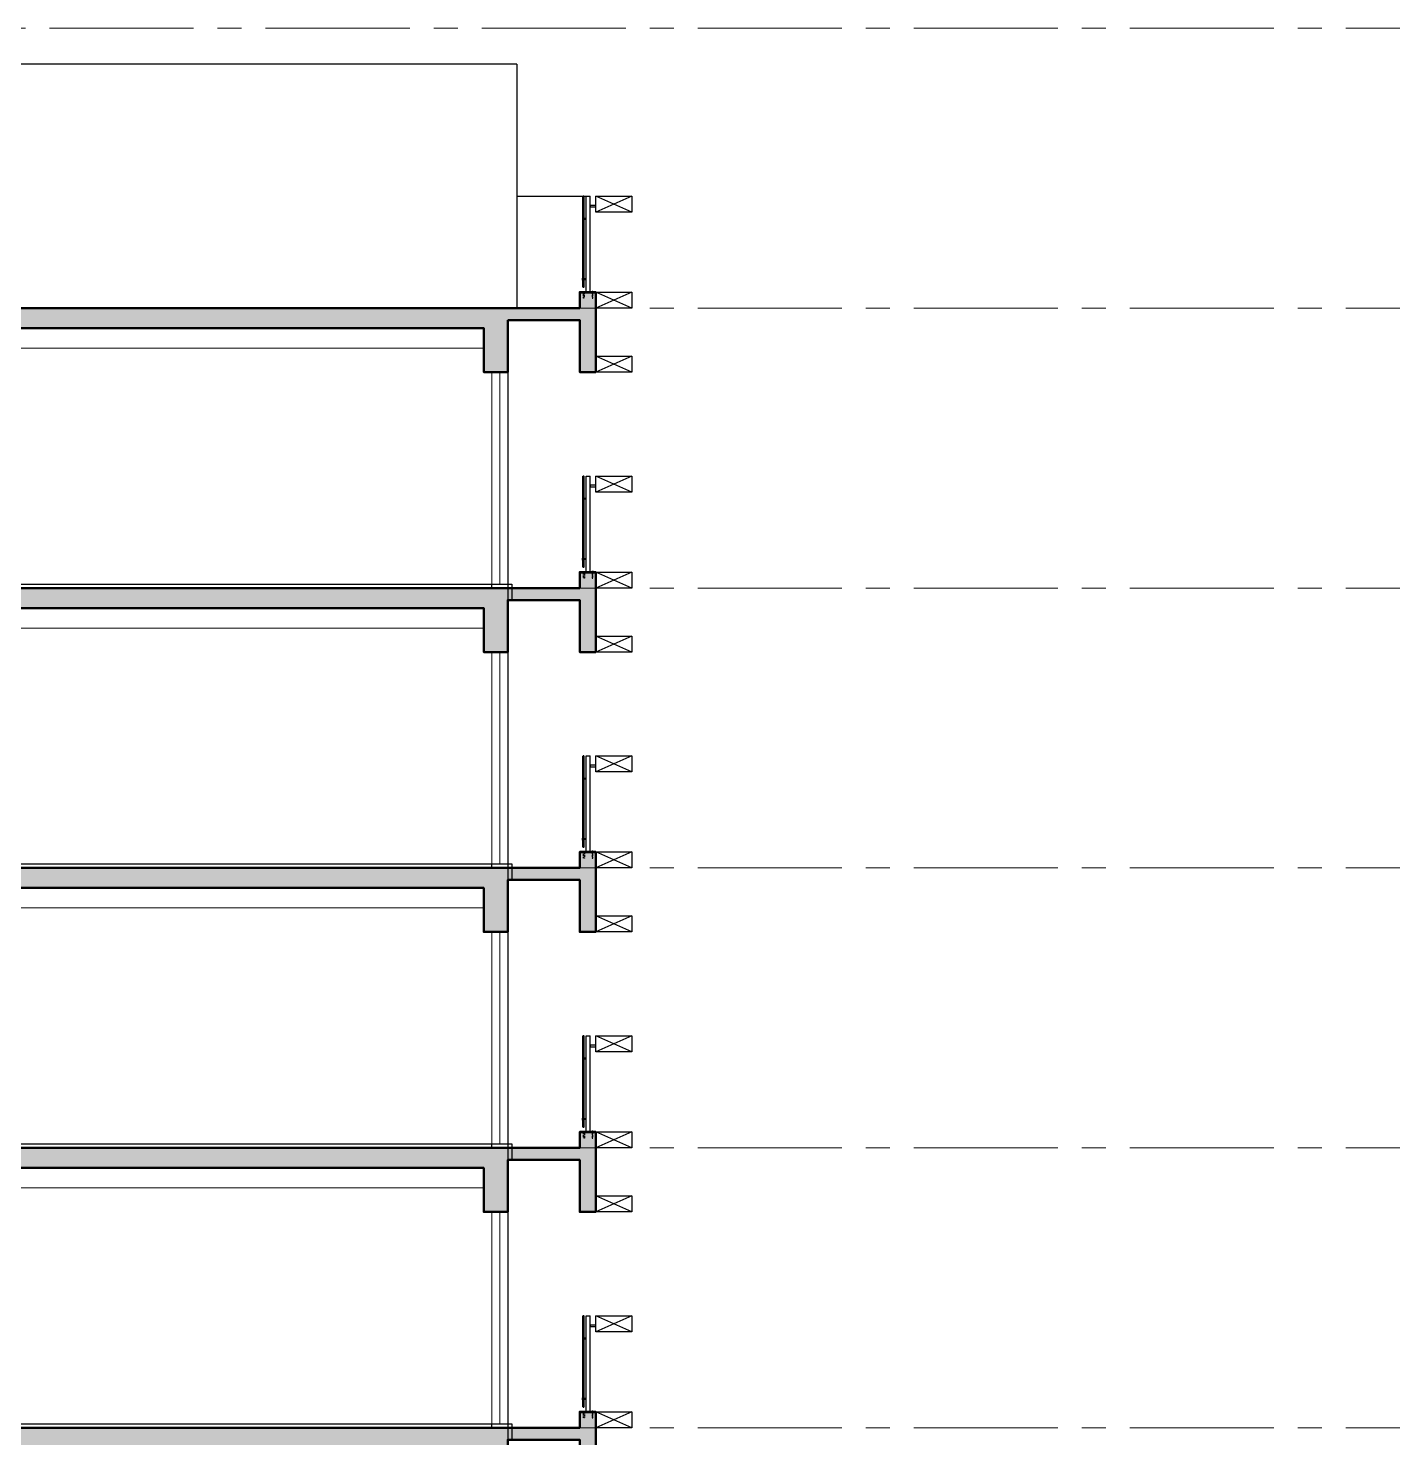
# Model space of a CAD drawing. Header units: millimetres. Extents: x 573003 to 1294762, y -9906 to 413061.
# Drawn here: x 673623 to 690765, y 137851 to 155476 of the extents above; entities that cross this region are included whole.
import ezdxf

# ---------------------------------------------------------------- set-up
doc = ezdxf.new("R2010")
doc.units = ezdxf.units.MM
doc.header["$MEASUREMENT"] = 0
doc.linetypes.add('HIDDEN', pattern=[0.375, 0.25, -0.125])
doc.linetypes.add('IMPORT-CE', pattern=[135, 90, -15, 15, -15])
for name, color, linetype in [('A-ANNO-DIMS', 50, 'Continuous'), ('A-ELEV-13FINE', 8, 'Continuous'), ('A-ELEV-15FINE', 1, 'Continuous'), ('A-ELEV-18LIGHT', 135, 'Continuous'), ('A-ELEV-40HEAVY', 90, 'Continuous'), ('A-ELEV-PATT 3', 251, 'Continuous'), ('A-GRID-01$0$A-ANNO-DIMS', 50, 'Continuous'), ('A-STRUCT-OTLN', 3, 'Continuous'), ('A-WALL-PATT', 251, 'Continuous'), ('HBA-DW-WIN', 1, 'Continuous')]:
    doc.layers.add(name, color=color, linetype=linetype)
for name, color, linetype, lineweight in [('KT-Net cat', 1, 'Continuous', 40), ('KT-Net cot', 2, 'Continuous', 50), ('KT-Net manh', 251, 'Continuous', 13), ('KT-Net thay', 7, 'Continuous', 25), ('KT-Net truc', 18, 'Continuous', 15)]:
    doc.layers.add(name, color=color, linetype=linetype, lineweight=lineweight)

# ---------------------------------------------------------------- blocks, each defined once
blk = doc.blocks.new('1')
at = {"layer": 'A-GRID-01$0$A-ANNO-DIMS'}
for p, q in [((-85207, -52456), (-84757, -52256)), ((-85207, -52256), (-84757, -52456))]:
    blk.add_line(p, q, dxfattribs=at)
at = {"layer": 'A-GRID-01$0$A-ANNO-DIMS', "elevation": 0}
blk.add_lwpolyline([(-84757, -52256), (-85207, -52256), (-85207, -52456), (-84757, -52456)], close=True, dxfattribs=at)
blk = doc.blocks.new('Apart Typ Floor')
at = {"layer": 'A-WALL-PATT'}
h = blk.add_hatch(color=256, dxfattribs=at)
h.dxf.hatch_style = 1
h.paths.add_polyline_path([(-900, 200), (-1100, 200), (-1100, -800), (-900, -800), (-900, -150), (0, -150), (0, -800), (300, -800), (300, -250), (20700, -250), (20700, -800), (21000, -800), (21000, -150), (21900, -150), (21900, -800), (22100, -800), (22100, 200), (21900, 200), (21900, 0), (-900, 0)])
at = {"layer": 'A-ANNO-DIMS'}
for points in [[(-1032, 200), (-1032, 1400)], [(-982, 200), (-982, 1400)], [(21982, 200), (21982, 1400)], [(22032, 200), (22032, 1400)]]:
    blk.add_lwpolyline(points, dxfattribs=at)
for points in [[(-914, 200), (-1100, 200), (-1100, 188), (-914, 188)], [(21914, 200), (22100, 200), (22100, 188), (21914, 188)]]:
    blk.add_lwpolyline(points, close=True, dxfattribs=at)
at = {"layer": 'A-ELEV-13FINE'}
for points in [[(0, 50), (9400, 50)], [(100, 0), (100, 0)], [(9600, 50), (11400, 50)], [(11600, 50), (21050, 50), (21050, -150)]]:
    blk.add_lwpolyline(points, dxfattribs=at)
at = {"layer": 'A-ELEV-15FINE', "linetype": 'Continuous'}
for points in [[(-982, 1120), (-957, 1120)], [(-982, 1110), (-957, 1110)], [(21982, 1120), (21957, 1120)], [(21982, 1110), (21957, 1110)], [(-982, 365), (-957, 365)], [(-982, 355), (-957, 355)], [(21982, 365), (21957, 365)], [(21982, 355), (21957, 355)]]:
    blk.add_lwpolyline(points, dxfattribs=at)
at = {"layer": 'A-ELEV-15FINE', "linetype": 'Continuous', "elevation": 0}
for points in [[(-934, 1103), (-937, 1103), (-937, 1128), (-934, 1128)], [(21934, 1103), (21937, 1103), (21937, 1128), (21934, 1128)], [(-934, 373), (-937, 373), (-937, 348), (-934, 348)], [(21934, 373), (21937, 373), (21937, 348), (21934, 348)]]:
    blk.add_lwpolyline(points, close=True, dxfattribs=at)
at = {"layer": 'A-ELEV-15FINE'}
for points in [[(-1072, 205), (-1050, 205), (-1050, 200), (-1072, 200)], [(-942, 205), (-964, 205), (-964, 200), (-942, 200)], [(21942, 205), (21964, 205), (21964, 200), (21942, 200)], [(22072, 205), (22050, 205), (22050, 200), (22072, 200)]]:
    blk.add_lwpolyline(points, close=True, dxfattribs=at)
at = {"layer": 'A-ELEV-15FINE', "elevation": 0}
for points in [[(-1065, 205), (-1065, 208), (-1057, 208), (-1057, 205)], [(-949, 205), (-949, 208), (-958, 208), (-958, 205)], [(21949, 205), (21949, 208), (21958, 208), (21958, 205)], [(22065, 205), (22065, 208), (22057, 208), (22057, 205)]]:
    blk.add_lwpolyline(points, dxfattribs=at)
at = {"layer": 'A-ELEV-15FINE', "linetype": 'HIDDEN', "elevation": 0}
for points in [[(-1057, 200), (-1057, 123), (-1065, 123), (-1065, 200)], [(-958, 200), (-958, 123), (-949, 123), (-949, 200)], [(21958, 200), (21958, 123), (21949, 123), (21949, 200)], [(22057, 200), (22057, 123), (22065, 123), (22065, 200)]]:
    blk.add_lwpolyline(points, dxfattribs=at)
at = {"layer": 'A-ELEV-18LIGHT', "elevation": 0}
for points in [[(-937, 265), (-942, 260), (-952, 260), (-957, 265), (-957, 1395), (-952, 1400), (-942, 1400), (-937, 1395), (-937, 265)], [(21937, 265), (21942, 260), (21952, 260), (21957, 265), (21957, 1395), (21952, 1400), (21942, 1400), (21937, 1395), (21937, 265)]]:
    blk.add_lwpolyline(points, dxfattribs=at)
at = {"layer": 'A-ELEV-40HEAVY'}
for p, q in [((-1100, 200), (-1100, 0)), ((-900, 200), (-1100, 200)), ((-900, 0), (-900, 200)), ((21900, 0), (21900, 200)), ((21900, 200), (22100, 200)), ((22100, 200), (22100, 0)), ((-900, -150), (0, -150)), ((21900, -150), (21000, -150))]:
    blk.add_line(p, q, dxfattribs=at)
for points in [[(-1100, 0), (-1100, 0), (-1100, 0), (-1100, -800), (-900, -800), (-900, -150)], [(0, 0), (0, 0)], [(21000, 0), (21000, 0)], [(22100, 0), (22100, 0), (22100, 0), (22100, -800), (21900, -800), (21900, -150)], [(0, -150), (0, -800), (300, -800), (300, -250)], [(21000, -150), (21000, -800), (20700, -800), (20700, -250)]]:
    blk.add_lwpolyline(points, dxfattribs=at)
at = {"layer": 'A-ELEV-PATT 3', "linetype": 'Continuous'}
for p, q in [((-954, 261), (-954, 1399)), ((-947, 260), (-947, 1400)), ((-941, 261), (-941, 1399)), ((21941, 261), (21941, 1399)), ((21947, 260), (21947, 1400)), ((21954, 261), (21954, 1399))]:
    blk.add_line(p, q, dxfattribs=at)
at = {"layer": 'A-GRID-01$0$A-ANNO-DIMS'}
for p, q in [((-982, 1400), (-1032, 1400)), ((21982, 1400), (22032, 1400))]:
    blk.add_line(p, q, dxfattribs=at)
for points in [[(-1100, 1265), (-1100, 1285), (-1032, 1285), (-1032, 1265)], [(22100, 1265), (22100, 1285), (22032, 1285), (22032, 1265)]]:
    blk.add_lwpolyline(points, close=True, dxfattribs=at)
at = {"layer": 'A-STRUCT-OTLN'}
for p, q in [((-900, 0), (0, 0)), ((21900, 0), (21000, 0))]:
    blk.add_line(p, q, dxfattribs=at)
for points in [[(-1100, -150), (-1100, -150), (-1100, 0)], [(0, 0), (21000, 0), (21000, -150)], [(0, -150), (-900, -150)], [(20700, -250), (300, -250)]]:
    blk.add_lwpolyline(points, dxfattribs=at)
at = {"layer": 'HBA-DW-WIN', "ltscale": 5}
for points in [[(200, 50), (0, 50), (0, 0), (200, 0)], [(20800, 50), (21000, 50), (21000, 0), (20800, 0)]]:
    blk.add_lwpolyline(points, close=True, dxfattribs=at)
at = {"layer": 'KT-Net cat'}
for points in [[(9400, 3250), (9400, 0)], [(9600, 3250), (9600, 0)], [(11400, 3250), (11400, 0)], [(11600, 3250), (11600, 0)]]:
    blk.add_lwpolyline(points, dxfattribs=at)
at = {"layer": 'KT-Net cot'}
blk.add_lwpolyline([(-900, 200), (-1100, 200), (-1100, -800), (-900, -800), (-900, -150), (0, -150), (0, -800), (300, -800), (300, -250), (20700, -250), (20700, -800), (21000, -800), (21000, -150), (21900, -150), (21900, -800), (22100, -800), (22100, 200), (21900, 200), (21900, 0), (-900, 0)], close=True, dxfattribs=at)
at = {"layer": 'KT-Net manh', "ltscale": 1500}
for p, q in [((300, 3000), (9400, 3000)), ((9600, 3000), (11400, 3000)), ((11600, 3000), (20700, 3000))]:
    blk.add_line(p, q, dxfattribs=at)
at = {"layer": 'KT-Net manh'}
for p, q in [((200, 2700), (200, 0)), ((20800, 2700), (20800, 0))]:
    blk.add_line(p, q, dxfattribs=at)
for points in [[(100, 2700), (100, 50)], [(20900, 2700), (20900, 50)]]:
    blk.add_lwpolyline(points, dxfattribs=at)
at = {"layer": 'KT-Net thay'}
blk.add_line((21000, 3250), (21000, 0), dxfattribs=at)
blk.add_lwpolyline([(0, 3250), (0, 0)], dxfattribs=at)
at = {"layer": 'A-GRID-01$0$A-ANNO-DIMS'}
for p in [(83657, 53656), (83657, 52456), (83657, 51656)]:
    blk.add_blockref('1', p, dxfattribs=at)
at = {"layer": 'A-GRID-01$0$A-ANNO-DIMS', "xscale": -1}
for p in [(-62657, 53656), (-62657, 52456), (-62657, 51656)]:
    blk.add_blockref('1', p, dxfattribs=at)

msp = doc.modelspace()

# ---------------------------------------------------------------- hatches: boundary and pattern name
at = {"layer": 'A-WALL-PATT'}
h = msp.add_hatch(color=256, dxfattribs=at)
h.dxf.hatch_style = 1
h.paths.add_polyline_path([(679615.5, 151825.6), (680515.5, 151825.6), (680515.5, 151175.6), (680715.5, 151175.6), (680715.5, 152175.6), (680515.5, 152175.6), (680515.5, 151975.6), (657515.5, 151975.6), (657515.5, 151175.6), (657715.5, 151175.6), (657715.5, 151825.6), (658615.5, 151825.6), (658615.5, 151175.6), (658915.5, 151175.6), (658915.5, 151725.6), (679315.5, 151725.6), (679315.5, 151175.6), (679615.5, 151175.6)])

# ---------------------------------------------------------------- linework, layer by layer
at = {"layer": 'A-ANNO-DIMS', "elevation": 0}
for points in [[(680597.8, 152175.6), (680597.8, 153375.6)], [(680647.8, 152175.6), (680647.8, 153375.6)]]:
    msp.add_lwpolyline(points, dxfattribs=at)
msp.add_lwpolyline([(680530, 152175.6), (680715.5, 152175.6), (680715.5, 152163.6), (680530, 152163.6)], close=True, dxfattribs=at)
at = {"layer": 'A-ELEV-13FINE', "elevation": 0}
msp.add_lwpolyline([(679730.5, 153375.6), (680597.8, 153375.6)], dxfattribs=at)
at = {"layer": 'A-ELEV-15FINE', "linetype": 'Continuous', "elevation": 0}
for points in [[(680550, 153078.1), (680552.8, 153078.1), (680552.8, 153103.1), (680550, 153103.1)], [(680550, 152348.1), (680552.8, 152348.1), (680552.8, 152323.1), (680550, 152323.1)]]:
    msp.add_lwpolyline(points, close=True, dxfattribs=at)
for points in [[(680597.8, 153095.6), (680572.8, 153095.6)], [(680597.8, 153085.6), (680572.8, 153085.6)], [(680597.8, 152340.6), (680572.8, 152340.6)], [(680597.8, 152330.6), (680572.8, 152330.6)]]:
    msp.add_lwpolyline(points, dxfattribs=at)
at = {"layer": 'A-ELEV-15FINE', "elevation": 0}
for points in [[(680558, 152180.9), (680579.8, 152180.9), (680579.8, 152175.6), (680558, 152175.6)], [(680687.5, 152180.9), (680665.8, 152180.9), (680665.8, 152175.6), (680687.5, 152175.6)]]:
    msp.add_lwpolyline(points, close=True, dxfattribs=at)
for points in [[(680564.7, 152180.9), (680564.7, 152183.9), (680573, 152183.9), (680573, 152180.9)], [(680680.8, 152180.9), (680680.8, 152183.9), (680672.5, 152183.9), (680672.5, 152180.9)]]:
    msp.add_lwpolyline(points, dxfattribs=at)
at = {"layer": 'A-ELEV-15FINE', "linetype": 'HIDDEN', "elevation": 0}
for points in [[(680573, 152175.6), (680573, 152099), (680564.7, 152099), (680564.7, 152175.6)], [(680672.5, 152175.6), (680672.5, 152099), (680680.8, 152099), (680680.8, 152175.6)]]:
    msp.add_lwpolyline(points, dxfattribs=at)
at = {"layer": 'A-ELEV-18LIGHT', "elevation": 0}
msp.add_lwpolyline([(680552.8, 152240.6), (680557.8, 152235.6), (680567.8, 152235.6), (680572.8, 152240.6), (680572.8, 153370.6), (680567.8, 153375.6), (680557.8, 153375.6), (680552.8, 153370.6), (680552.8, 152240.6)], dxfattribs=at)
at = {"layer": 'A-ELEV-40HEAVY'}
msp.add_line((680715.5, 152175.6, 0), (680715.5, 151975.6, 0), dxfattribs=at)
at = {"layer": 'A-ELEV-PATT 3', "linetype": 'Continuous'}
for p, q in [((680556.4, 152237, 0), (680556.4, 153374.3, 0)), ((680562.8, 152235.6, 0), (680562.8, 153375.6, 0)), ((680569.1, 152237, 0), (680569.1, 153374.3, 0))]:
    msp.add_line(p, q, dxfattribs=at)
at = {"layer": 'A-GRID-01$0$A-ANNO-DIMS'}
msp.add_line((680597.8, 153375.6, 0), (680647.8, 153375.6, 0), dxfattribs=at)
at = {"layer": 'A-GRID-01$0$A-ANNO-DIMS', "elevation": 0}
msp.add_lwpolyline([(680715.5, 153240.6), (680715.5, 153260.6), (680647.8, 153260.6), (680647.8, 153240.6)], close=True, dxfattribs=at)
at = {"layer": 'KT-Net cot', "elevation": 0}
msp.add_lwpolyline([(679615.5, 151825.6), (680515.5, 151825.6), (680515.5, 151175.6), (680715.5, 151175.6), (680715.5, 152175.6), (680515.5, 152175.6), (680515.5, 151975.6), (657515.5, 151975.6), (657515.5, 151175.6), (657715.5, 151175.6), (657715.5, 151825.6), (658615.5, 151825.6), (658615.5, 151175.6), (658915.5, 151175.6), (658915.5, 151725.6), (679315.5, 151725.6), (679315.5, 151175.6), (679615.5, 151175.6), (679615.5, 151825.6)], dxfattribs=at)
at = {"layer": 'KT-Net thay'}
for q in [(670130.5, 155025.6, 0), (679730.5, 151975.6, 0)]:
    msp.add_line((679730.5, 155025.6, 0), q, dxfattribs=at)
at = {"layer": 'KT-Net truc', "linetype": 'IMPORT-CE', "ltscale": 20}
for p, q in [((573990.5, 155475.6, 0), (690764.9, 155475.6, 0)), ((573990.5, 151975.6, 0), (690764.9, 151975.6, 0)), ((573990.5, 148475.6, 0), (690764.9, 148475.6, 0)), ((573990.5, 144975.6, 0), (690764.9, 144975.6, 0)), ((573990.5, 141475.6, 0), (690764.9, 141475.6, 0)), ((573990.5, 137975.6, 0), (690764.9, 137975.6, 0))]:
    msp.add_line(p, q, dxfattribs=at)

# ---------------------------------------------------------------- block references
at = {"layer": 'A-GRID-01$0$A-ANNO-DIMS', "xscale": -1}
for p in [(595958.7, 205631.7, 0), (595958.7, 204431.7, 0), (595958.7, 203631.7, 0)]:
    msp.add_blockref('1', p, dxfattribs=at)
at = {"layer": 'KT-Net cot'}
for p in [(658615.5, 148475.6, 0), (658615.5, 144975.6, 0), (658615.5, 141475.6, 0), (658615.5, 137975.6, 0)]:
    msp.add_blockref('Apart Typ Floor', p, dxfattribs=at)

doc.saveas('drawing.dxf')
